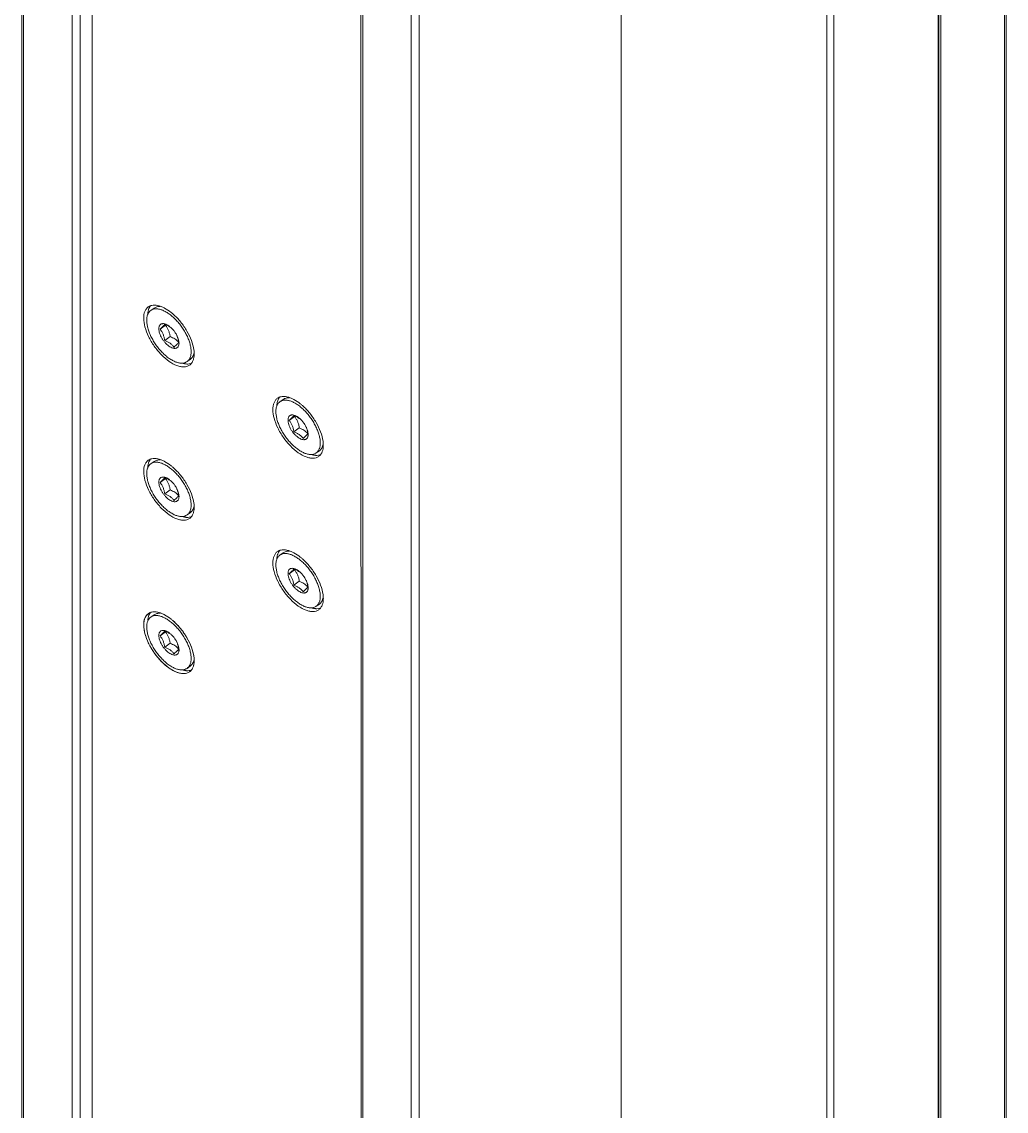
# Model space of a CAD drawing. Header units: millimetres. Extents: x 1177 to 2959, y 93 to 1353.
# Drawn here: x 2579.2 to 2768.8, y 723.5 to 933.4 of the extents above; entities that cross this region are included whole.
import ezdxf

# ---------------------------------------------------------------- set-up
doc = ezdxf.new("R2010")
doc.units = ezdxf.units.MM
doc.header["$LTSCALE"] = 0.1
doc.layers.get('0').update_dxf_attribs({"lineweight": 13})

msp = doc.modelspace()

# ---------------------------------------------------------------- linework, layer by layer
for p, q in [((2768.52, 1214.47), (2768.52, 586.59)), ((2768.85, 1214.8), (2768.85, 586.9)), ((2755.75, 1202.55), (2755.75, 572.52)), ((2755.87, 572.76), (2755.87, 1202.66)), ((2756.26, 574.89), (2756.26, 1203)), ((2579.15, 559.06), (2579.15, 1192.2)), ((2579.47, 1191.65), (2579.47, 558.51)), ((2590.39, 1185.03), (2590.39, 548.78)), ((2592.72, 1183.25), (2592.72, 553.54)), ((2735.65, 549.77), (2735.65, 1182.91)), ((2588.83, 548.78), (2588.83, 1181.92)), ((2734.29, 1180.27), (2734.29, 547.13)), ((2694.62, 1157.72), (2694.62, 524.58)), ((2644.51, 1145.98), (2644.52, 512.84)), ((2644.84, 1145.43), (2644.84, 512.29)), ((2654.2, 502.56), (2654.2, 1135.7)), ((2655.73, 505.65), (2655.73, 1135.68)), ((2604.01, 877.82), (2604.63, 878.26)), ((2606.84, 874.95), (2605.79, 874.21)), ((2608.29, 874.1), (2608.29, 874.11)), ((2608.29, 874.1), (2608.29, 874.1)), ((2607.74, 872.76), (2606.69, 872.02)), ((2611, 867.94), (2611.62, 868.38)), ((2628.9, 860.22), (2629.52, 860.66)), ((2631.73, 857.35), (2630.68, 856.61)), ((2632.63, 855.16), (2631.58, 854.42)), ((2633.18, 856.5), (2633.18, 856.51)), ((2633.18, 856.5), (2633.18, 856.5)), ((2635.89, 850.34), (2636.51, 850.78)), ((2604.01, 848.27), (2604.63, 848.71)), ((2606.84, 845.4), (2605.79, 844.66)), ((2608.29, 844.54), (2608.29, 844.55)), ((2608.29, 844.55), (2608.29, 844.55)), ((2607.74, 843.21), (2606.69, 842.47)), ((2611, 838.39), (2611.62, 838.83)), ((2628.9, 830.67), (2629.52, 831.11)), ((2631.73, 827.8), (2630.68, 827.06)), ((2632.63, 825.61), (2631.58, 824.87)), ((2633.18, 826.94), (2633.18, 826.95)), ((2633.18, 826.95), (2633.18, 826.95)), ((2635.89, 820.79), (2636.51, 821.23)), ((2604.01, 818.71), (2604.63, 819.15)), ((2606.84, 815.84), (2605.79, 815.1)), ((2608.29, 814.99), (2608.29, 814.99)), ((2608.29, 814.99), (2608.29, 814.99)), ((2607.74, 813.65), (2606.69, 812.91)), ((2611, 808.83), (2611.62, 809.27))]:
    msp.add_line(p, q)
for centre, radius, start, end in [((2587.25, 896.52), 29.13, 312.2565, 312.4969), ((2604.25, 870.6), 5.35, 38.7155, 40.9792), ((2604.18, 870.54), 5.44, 37.7063, 38.7174), ((2604.14, 870.51), 5.49, 34.7986, 37.7056), ((2604.15, 870.51), 5.48, 34.239, 34.7997), ((2604.2, 870.54), 5.42, 30.4883, 34.2495), ((2606.49, 869.15), 3.84, 41.1531, 42.2785), ((2607.4, 869.45), 4.96, 0.0124, 1.8791), ((2611.09, 870.19), 2.71, 266.6909, 271.0748), ((2612.14, 878.92), 29.13, 312.2565, 312.4969), ((2629.14, 853), 5.35, 38.7155, 40.9792), ((2629.07, 852.94), 5.44, 37.7063, 38.7174), ((2629.03, 852.91), 5.49, 34.7986, 37.7056), ((2629.04, 852.91), 5.48, 34.239, 34.7997), ((2629.09, 852.94), 5.42, 30.4883, 34.2495), ((2631.38, 851.55), 3.84, 41.1531, 42.2785), ((2632.29, 851.85), 4.96, 0.0124, 1.8791), ((2635.98, 852.59), 2.71, 266.6909, 271.0748), ((2587.25, 866.96), 29.13, 312.2565, 312.4969), ((2604.25, 841.04), 5.35, 38.7155, 40.9792), ((2604.18, 840.98), 5.44, 37.7063, 38.7174), ((2604.14, 840.95), 5.49, 34.7986, 37.7056), ((2604.15, 840.96), 5.48, 34.239, 34.7997), ((2604.2, 840.99), 5.42, 30.4883, 34.2495), ((2606.49, 839.59), 3.84, 41.1531, 42.2785), ((2607.41, 839.89), 4.96, 0.0124, 1.8784), ((2611.09, 840.63), 2.71, 266.6909, 271.0748), ((2612.14, 849.36), 29.13, 312.2565, 312.4969), ((2629.14, 823.44), 5.35, 38.7155, 40.9792), ((2629.07, 823.38), 5.44, 37.7063, 38.7174), ((2629.03, 823.35), 5.49, 34.7986, 37.7056), ((2629.04, 823.36), 5.48, 34.239, 34.7997), ((2629.09, 823.39), 5.42, 30.4883, 34.2495), ((2631.38, 821.99), 3.84, 41.1531, 42.2785), ((2632.3, 822.29), 4.96, 0.0124, 1.8784), ((2635.98, 823.03), 2.71, 266.6909, 271.0748), ((2587.25, 837.4), 29.13, 312.2565, 312.4969), ((2604.25, 811.48), 5.35, 38.7155, 40.9792), ((2604.18, 811.43), 5.44, 37.7063, 38.7174), ((2604.14, 811.39), 5.49, 34.7986, 37.7056), ((2604.15, 811.4), 5.48, 34.239, 34.7997), ((2604.2, 811.43), 5.42, 30.4883, 34.2495), ((2606.49, 810.03), 3.84, 41.1531, 42.2785), ((2607.41, 810.33), 4.96, 0.0124, 1.8784), ((2611.09, 811.07), 2.71, 266.6909, 271.0748)]:
    msp.add_arc(centre, radius, start, end)
for points, knots in [([(2603.53, 878.5), (2603.39, 878.39), (2603.12, 878.13), (2602.73, 877.42), (2602.64, 876.77), (2602.64, 876.32)], [0, 0, 0, 0, 0.219128, 0.453021, 1, 1, 1, 1]), ([(2603.22, 875.91), (2603.22, 876.12), (2603.25, 876.42), (2603.33, 876.8), (2603.42, 877.06), (2603.53, 877.29), (2603.67, 877.5), (2603.82, 877.68), (2603.95, 877.78), (2604.01, 877.82)], [0, 0, 0, 0, 0.289417, 0.42228, 0.547849, 0.667052, 0.7811, 0.891496, 1, 1, 1, 1]), ([(2603.43, 877.16), (2603.43, 877.23), (2603.46, 877.49), (2603.5, 877.75), (2603.56, 877.94)], [0, 0, 0, 0, 0.26266, 1, 1, 1, 1]), ([(2605.07, 878.81), (2604.79, 878.85), (2604.25, 878.85), (2603.74, 878.64), (2603.53, 878.5)], [0, 0, 0, 0, 0.528689, 1, 1, 1, 1]), ([(2603.56, 877.94), (2603.57, 877.97), (2603.62, 878.12), (2603.68, 878.26), (2603.73, 878.35)], [0, 0, 0, 0, 0.257801, 1, 1, 1, 1]), ([(2603.73, 878.35), (2603.74, 878.39), (2603.82, 878.52), (2603.9, 878.65), (2603.97, 878.74)], [0, 0, 0, 0, 0.256567, 1, 1, 1, 1]), ([(2604.01, 877.82), (2604.07, 877.87), (2604.21, 877.95), (2604.44, 878.04), (2604.69, 878.1), (2604.95, 878.13), (2605.23, 878.12), (2605.64, 878.07), (2606.17, 877.91), (2606.82, 877.61), (2607.49, 877.19), (2608.16, 876.66), (2608.82, 876.05), (2609.44, 875.35), (2610.01, 874.6), (2610.52, 873.8), (2610.96, 872.98), (2611.32, 872.16), (2611.58, 871.36), (2611.74, 870.6), (2611.78, 870.1), (2611.78, 869.86)], [0, 0, 0, 0, 0.019149, 0.038649, 0.058825, 0.079954, 0.102257, 0.125894, 0.177492, 0.23509, 0.298376, 0.366617, 0.438787, 0.513656, 0.589869, 0.666009, 0.740665, 0.812489, 0.88027, 0.943005, 1, 1, 1, 1]), ([(2605.84, 878.56), (2605.73, 878.56), (2605.51, 878.57), (2605.18, 878.52), (2604.89, 878.42), (2604.71, 878.32), (2604.63, 878.26)], [0, 0, 0, 0, 0.270639, 0.524242, 0.765416, 1, 1, 1, 1]), ([(2605.82, 878.63), (2605.76, 878.66), (2605.51, 878.73), (2605.26, 878.79), (2605.07, 878.81)], [0, 0, 0, 0, 0.26221, 1, 1, 1, 1]), ([(2606.67, 878.26), (2606.6, 878.3), (2606.32, 878.44), (2606.04, 878.56), (2605.82, 878.63)], [0, 0, 0, 0, 0.261228, 1, 1, 1, 1]), ([(2608.34, 877.08), (2608.2, 877.2), (2607.68, 877.64), (2607.11, 878.03), (2606.67, 878.26)], [0, 0, 0, 0, 0.264886, 1, 1, 1, 1]), ([(2602.64, 876.32), (2602.64, 875.76), (2602.85, 874.53), (2603.55, 872.72), (2604.62, 870.91), (2605.95, 869.29), (2607.43, 868), (2608.73, 867.26), (2609.72, 866.97), (2610.38, 866.91), (2610.98, 867), (2611.32, 867.17), (2611.47, 867.27)], [0, 0, 0, 0, 0.119627, 0.259303, 0.410153, 0.561325, 0.701763, 0.822558, 0.87424, 0.920165, 0.961428, 1, 1, 1, 1]), ([(2611, 867.94), (2610.93, 867.9), (2610.79, 867.82), (2610.56, 867.72), (2610.32, 867.67), (2610.05, 867.64), (2609.77, 867.65), (2609.37, 867.7), (2608.83, 867.86), (2608.18, 868.16), (2607.51, 868.58), (2606.84, 869.11), (2606.19, 869.72), (2605.57, 870.42), (2604.99, 871.17), (2604.48, 871.97), (2604.04, 872.78), (2603.69, 873.6), (2603.43, 874.41), (2603.27, 875.17), (2603.22, 875.67), (2603.22, 875.91)], [0, 0, 0, 0, 0.019149, 0.038649, 0.058825, 0.079954, 0.102257, 0.125894, 0.177492, 0.23509, 0.298376, 0.366617, 0.438787, 0.513656, 0.589869, 0.666009, 0.740665, 0.812489, 0.88027, 0.943005, 1, 1, 1, 1]), ([(2612.31, 870.23), (2612.22, 870.83), (2611.87, 872.09), (2611, 873.89), (2609.82, 875.61), (2608.85, 876.63), (2608.34, 877.08)], [0, 0, 0, 0, 0.225892, 0.479326, 0.743661, 1, 1, 1, 1]), ([(2606.71, 875.22), (2606.63, 875.24), (2606.47, 875.27), (2606.24, 875.27), (2606.04, 875.21), (2605.86, 875.1), (2605.73, 874.95), (2605.63, 874.75), (2605.57, 874.52), (2605.56, 874.35), (2605.56, 874.26)], [0, 0, 0, 0, 0.13896, 0.264025, 0.378766, 0.488706, 0.600489, 0.72029, 0.852666, 1, 1, 1, 1]), ([(2605.56, 874.26), (2605.56, 874.12), (2605.59, 873.84), (2605.7, 873.39), (2605.88, 872.93), (2606.12, 872.47), (2606.41, 872.03), (2606.75, 871.61), (2607.11, 871.25), (2607.48, 870.94), (2607.86, 870.71), (2608.18, 870.58), (2608.41, 870.52), (2608.58, 870.5), (2608.73, 870.5), (2608.88, 870.53), (2609.01, 870.58), (2609.12, 870.66), (2609.22, 870.75), (2609.33, 870.91), (2609.41, 871.11), (2609.44, 871.33), (2609.45, 871.45), (2609.45, 871.51)], [0, 0, 0, 0, 0.061235, 0.129852, 0.204517, 0.283364, 0.364218, 0.444756, 0.522683, 0.595886, 0.662619, 0.721733, 0.748357, 0.773095, 0.796141, 0.817805, 0.838519, 0.858811, 0.87926, 0.900425, 0.946581, 0.97233, 1, 1, 1, 1]), ([(2606.69, 875.14), (2606.65, 875.08), (2606.55, 874.96), (2606.36, 874.75), (2606.1, 874.5), (2605.9, 874.31), (2605.79, 874.21)], [0, 0, 0, 0, 0.153003, 0.370385, 0.657773, 1, 1, 1, 1]), ([(2605.79, 874.21), (2605.91, 874.06), (2606.07, 873.83), (2606.26, 873.49), (2606.38, 873.22), (2606.49, 872.93), (2606.6, 872.54), (2606.66, 872.23), (2606.69, 872.02)], [0, 0, 0, 0, 0.238083, 0.360089, 0.484325, 0.610755, 0.739117, 1, 1, 1, 1]), ([(2608.49, 873.87), (2608.38, 874), (2608.21, 874.2), (2607.95, 874.44), (2607.65, 874.66), (2607.23, 874.91), (2606.88, 875.06), (2606.69, 875.14)], [0, 0, 0, 0, 0.231544, 0.351612, 0.475091, 0.732117, 1, 1, 1, 1]), ([(2608.29, 874.11), (2608.17, 874.25), (2607.92, 874.5), (2607.52, 874.83), (2607.12, 875.07), (2606.85, 875.18), (2606.71, 875.22)], [0, 0, 0, 0, 0.283113, 0.548501, 0.788988, 1, 1, 1, 1]), ([(2607.74, 872.76), (2607.71, 872.97), (2607.65, 873.28), (2607.53, 873.67), (2607.43, 873.96), (2607.31, 874.23), (2607.12, 874.57), (2606.95, 874.8), (2606.84, 874.95)], [0, 0, 0, 0, 0.260883, 0.389245, 0.515674, 0.63991, 0.761917, 1, 1, 1, 1]), ([(2609.38, 871.67), (2609.35, 871.88), (2609.3, 872.19), (2609.18, 872.58), (2609.08, 872.87), (2608.95, 873.14), (2608.77, 873.48), (2608.6, 873.71), (2608.49, 873.87)], [0, 0, 0, 0, 0.260883, 0.389245, 0.515675, 0.639911, 0.761917, 1, 1, 1, 1]), ([(2606.69, 872.02), (2606.88, 871.95), (2607.23, 871.8), (2607.65, 871.55), (2607.95, 871.32), (2608.21, 871.09), (2608.38, 870.89), (2608.49, 870.75)], [0, 0, 0, 0, 0.267883, 0.524909, 0.648388, 0.768456, 1, 1, 1, 1]), ([(2609.33, 871.73), (2609.23, 871.84), (2609.01, 872.06), (2608.63, 872.33), (2608.2, 872.57), (2607.89, 872.7), (2607.74, 872.76)], [0, 0, 0, 0, 0.233917, 0.478986, 0.735235, 1, 1, 1, 1]), ([(2608.49, 870.75), (2608.59, 870.85), (2608.79, 871.04), (2609.05, 871.29), (2609.25, 871.5), (2609.35, 871.62), (2609.38, 871.67)], [0, 0, 0, 0, 0.342226, 0.629615, 0.846997, 1, 1, 1, 1]), ([(2609.45, 871.51), (2609.45, 871.65), (2609.42, 871.94), (2609.3, 872.38), (2609.12, 872.84), (2608.96, 873.14), (2608.87, 873.3)], [0, 0, 0, 0, 0.216021, 0.45819, 0.721741, 1, 1, 1, 1]), ([(2611.78, 869.86), (2611.78, 869.65), (2611.76, 869.35), (2611.67, 868.96), (2611.59, 868.71), (2611.47, 868.48), (2611.34, 868.27), (2611.18, 868.09), (2611.06, 867.99), (2611, 867.94)], [0, 0, 0, 0, 0.289417, 0.42228, 0.547849, 0.667052, 0.7811, 0.891496, 1, 1, 1, 1]), ([(2611.62, 868.38), (2611.71, 868.45), (2611.88, 868.6), (2612.09, 868.89), (2612.25, 869.24), (2612.32, 869.49), (2612.34, 869.62)], [0, 0, 0, 0, 0.230926, 0.470149, 0.724757, 1, 1, 1, 1]), ([(2612.17, 868.24), (2612.21, 868.33), (2612.32, 868.72), (2612.36, 869.13), (2612.36, 869.45)], [0, 0, 0, 0, 0.231871, 1, 1, 1, 1]), ([(2612.36, 869.61), (2612.36, 869.66), (2612.35, 869.87), (2612.33, 870.08), (2612.31, 870.23)], [0, 0, 0, 0, 0.242223, 1, 1, 1, 1]), ([(2610.93, 867.48), (2610.87, 867.49), (2610.64, 867.51), (2610.41, 867.55), (2610.23, 867.6)], [0, 0, 0, 0, 0.238894, 1, 1, 1, 1]), ([(2611.86, 867.61), (2611.81, 867.59), (2611.57, 867.52), (2611.32, 867.48), (2611.14, 867.48)], [0, 0, 0, 0, 0.240511, 1, 1, 1, 1]), ([(2611.47, 867.27), (2611.63, 867.38), (2611.92, 867.67), (2612.1, 868.04), (2612.17, 868.24)], [0, 0, 0, 0, 0.480984, 1, 1, 1, 1]), ([(2629.96, 861.21), (2629.68, 861.25), (2629.14, 861.25), (2628.63, 861.04), (2628.42, 860.9)], [0, 0, 0, 0, 0.528689, 1, 1, 1, 1]), ([(2628.62, 860.75), (2628.63, 860.79), (2628.71, 860.92), (2628.79, 861.05), (2628.86, 861.14)], [0, 0, 0, 0, 0.256567, 1, 1, 1, 1]), ([(2630.73, 860.96), (2630.62, 860.96), (2630.4, 860.97), (2630.07, 860.92), (2629.78, 860.82), (2629.6, 860.72), (2629.52, 860.66)], [0, 0, 0, 0, 0.270639, 0.524242, 0.765416, 1, 1, 1, 1]), ([(2630.71, 861.03), (2630.65, 861.06), (2630.4, 861.13), (2630.15, 861.19), (2629.96, 861.21)], [0, 0, 0, 0, 0.26221, 1, 1, 1, 1]), ([(2631.56, 860.66), (2631.49, 860.7), (2631.21, 860.84), (2630.93, 860.96), (2630.71, 861.03)], [0, 0, 0, 0, 0.261228, 1, 1, 1, 1]), ([(2628.42, 860.9), (2628.28, 860.79), (2628.01, 860.53), (2627.62, 859.82), (2627.53, 859.17), (2627.53, 858.72)], [0, 0, 0, 0, 0.219128, 0.453021, 1, 1, 1, 1]), ([(2628.11, 858.31), (2628.11, 858.52), (2628.14, 858.82), (2628.22, 859.2), (2628.31, 859.46), (2628.42, 859.69), (2628.56, 859.9), (2628.71, 860.08), (2628.84, 860.18), (2628.9, 860.22)], [0, 0, 0, 0, 0.289417, 0.42228, 0.547849, 0.667052, 0.7811, 0.891496, 1, 1, 1, 1]), ([(2628.32, 859.56), (2628.32, 859.63), (2628.35, 859.89), (2628.4, 860.15), (2628.45, 860.34)], [0, 0, 0, 0, 0.26266, 1, 1, 1, 1]), ([(2628.45, 860.34), (2628.46, 860.37), (2628.51, 860.52), (2628.57, 860.66), (2628.62, 860.75)], [0, 0, 0, 0, 0.257801, 1, 1, 1, 1]), ([(2628.9, 860.22), (2628.96, 860.27), (2629.1, 860.35), (2629.33, 860.44), (2629.58, 860.5), (2629.84, 860.53), (2630.12, 860.52), (2630.53, 860.47), (2631.06, 860.31), (2631.71, 860.01), (2632.38, 859.59), (2633.05, 859.06), (2633.71, 858.45), (2634.33, 857.75), (2634.9, 857), (2635.41, 856.2), (2635.85, 855.38), (2636.21, 854.56), (2636.47, 853.76), (2636.63, 853), (2636.67, 852.5), (2636.67, 852.26)], [0, 0, 0, 0, 0.019149, 0.038649, 0.058825, 0.079954, 0.102257, 0.125894, 0.177492, 0.23509, 0.298376, 0.366617, 0.438787, 0.513656, 0.589869, 0.666009, 0.740665, 0.812489, 0.88027, 0.943005, 1, 1, 1, 1]), ([(2633.23, 859.48), (2633.09, 859.6), (2632.57, 860.04), (2632, 860.43), (2631.56, 860.66)], [0, 0, 0, 0, 0.264886, 1, 1, 1, 1]), ([(2637.2, 852.63), (2637.11, 853.23), (2636.76, 854.49), (2635.89, 856.29), (2634.71, 858.01), (2633.74, 859.03), (2633.23, 859.48)], [0, 0, 0, 0, 0.225892, 0.479326, 0.743661, 1, 1, 1, 1]), ([(2627.53, 858.72), (2627.53, 858.16), (2627.74, 856.93), (2628.44, 855.12), (2629.51, 853.31), (2630.84, 851.69), (2632.32, 850.4), (2633.62, 849.66), (2634.61, 849.37), (2635.27, 849.31), (2635.87, 849.4), (2636.21, 849.57), (2636.36, 849.67)], [0, 0, 0, 0, 0.119627, 0.259303, 0.410153, 0.561325, 0.701763, 0.822558, 0.87424, 0.920165, 0.961428, 1, 1, 1, 1]), ([(2635.89, 850.34), (2635.82, 850.3), (2635.68, 850.22), (2635.45, 850.12), (2635.21, 850.07), (2634.94, 850.04), (2634.66, 850.05), (2634.26, 850.1), (2633.72, 850.26), (2633.07, 850.56), (2632.4, 850.98), (2631.73, 851.51), (2631.08, 852.12), (2630.46, 852.82), (2629.88, 853.57), (2629.37, 854.37), (2628.93, 855.18), (2628.58, 856), (2628.32, 856.81), (2628.16, 857.57), (2628.11, 858.07), (2628.11, 858.31)], [0, 0, 0, 0, 0.019149, 0.038649, 0.058825, 0.079954, 0.102257, 0.125894, 0.177492, 0.23509, 0.298376, 0.366617, 0.438787, 0.513656, 0.589869, 0.666009, 0.740665, 0.812489, 0.88027, 0.943005, 1, 1, 1, 1]), ([(2631.6, 857.62), (2631.52, 857.64), (2631.36, 857.67), (2631.14, 857.67), (2630.93, 857.61), (2630.75, 857.5), (2630.62, 857.35), (2630.52, 857.15), (2630.46, 856.92), (2630.45, 856.75), (2630.45, 856.66)], [0, 0, 0, 0, 0.13896, 0.264025, 0.378766, 0.488706, 0.600489, 0.72029, 0.852666, 1, 1, 1, 1]), ([(2631.58, 857.54), (2631.54, 857.48), (2631.44, 857.36), (2631.25, 857.15), (2630.99, 856.9), (2630.79, 856.71), (2630.68, 856.61)], [0, 0, 0, 0, 0.153003, 0.370385, 0.657773, 1, 1, 1, 1]), ([(2633.38, 856.27), (2633.27, 856.4), (2633.1, 856.6), (2632.84, 856.84), (2632.54, 857.06), (2632.12, 857.31), (2631.77, 857.46), (2631.58, 857.54)], [0, 0, 0, 0, 0.231544, 0.351612, 0.475091, 0.732117, 1, 1, 1, 1]), ([(2633.18, 856.51), (2633.06, 856.65), (2632.81, 856.9), (2632.41, 857.23), (2632.01, 857.47), (2631.74, 857.58), (2631.6, 857.62)], [0, 0, 0, 0, 0.283113, 0.548501, 0.788988, 1, 1, 1, 1]), ([(2632.63, 855.16), (2632.6, 855.37), (2632.54, 855.68), (2632.42, 856.07), (2632.32, 856.36), (2632.2, 856.63), (2632.01, 856.97), (2631.84, 857.2), (2631.73, 857.35)], [0, 0, 0, 0, 0.260883, 0.389245, 0.515674, 0.63991, 0.761917, 1, 1, 1, 1]), ([(2630.45, 856.66), (2630.45, 856.52), (2630.48, 856.24), (2630.59, 855.79), (2630.77, 855.33), (2631.01, 854.87), (2631.3, 854.43), (2631.64, 854.01), (2632, 853.65), (2632.37, 853.34), (2632.75, 853.11), (2633.07, 852.98), (2633.3, 852.92), (2633.47, 852.9), (2633.62, 852.9), (2633.77, 852.93), (2633.9, 852.98), (2634.01, 853.06), (2634.11, 853.15), (2634.22, 853.31), (2634.3, 853.51), (2634.33, 853.73), (2634.34, 853.85), (2634.34, 853.91)], [0, 0, 0, 0, 0.061235, 0.129852, 0.204517, 0.283364, 0.364218, 0.444756, 0.522683, 0.595886, 0.662619, 0.721733, 0.748357, 0.773095, 0.796141, 0.817805, 0.838519, 0.858811, 0.87926, 0.900425, 0.946581, 0.97233, 1, 1, 1, 1]), ([(2630.68, 856.61), (2630.8, 856.46), (2630.96, 856.23), (2631.15, 855.89), (2631.27, 855.62), (2631.38, 855.33), (2631.49, 854.94), (2631.55, 854.63), (2631.58, 854.42)], [0, 0, 0, 0, 0.238083, 0.360089, 0.484325, 0.610755, 0.739117, 1, 1, 1, 1]), ([(2634.22, 854.13), (2634.12, 854.24), (2633.9, 854.46), (2633.52, 854.73), (2633.09, 854.97), (2632.78, 855.1), (2632.63, 855.16)], [0, 0, 0, 0, 0.233917, 0.478986, 0.735235, 1, 1, 1, 1]), ([(2634.27, 854.07), (2634.24, 854.28), (2634.19, 854.59), (2634.07, 854.98), (2633.97, 855.27), (2633.84, 855.54), (2633.66, 855.88), (2633.49, 856.11), (2633.38, 856.27)], [0, 0, 0, 0, 0.260883, 0.389245, 0.515675, 0.639911, 0.761917, 1, 1, 1, 1]), ([(2634.34, 853.91), (2634.34, 854.05), (2634.31, 854.34), (2634.19, 854.78), (2634.01, 855.24), (2633.85, 855.54), (2633.76, 855.7)], [0, 0, 0, 0, 0.216021, 0.45819, 0.721741, 1, 1, 1, 1]), ([(2631.58, 854.42), (2631.77, 854.35), (2632.12, 854.2), (2632.54, 853.95), (2632.84, 853.72), (2633.1, 853.49), (2633.27, 853.29), (2633.38, 853.15)], [0, 0, 0, 0, 0.267883, 0.524909, 0.648388, 0.768456, 1, 1, 1, 1]), ([(2633.38, 853.15), (2633.48, 853.25), (2633.68, 853.44), (2633.95, 853.69), (2634.14, 853.9), (2634.24, 854.02), (2634.27, 854.07)], [0, 0, 0, 0, 0.342226, 0.629615, 0.846997, 1, 1, 1, 1]), ([(2637.25, 852.01), (2637.25, 852.06), (2637.24, 852.27), (2637.22, 852.48), (2637.2, 852.63)], [0, 0, 0, 0, 0.242223, 1, 1, 1, 1]), ([(2636.67, 852.26), (2636.67, 852.05), (2636.65, 851.75), (2636.56, 851.36), (2636.48, 851.11), (2636.36, 850.88), (2636.23, 850.67), (2636.07, 850.49), (2635.95, 850.39), (2635.89, 850.34)], [0, 0, 0, 0, 0.289417, 0.42228, 0.547849, 0.667052, 0.7811, 0.891496, 1, 1, 1, 1]), ([(2636.36, 849.67), (2636.52, 849.78), (2636.81, 850.07), (2636.99, 850.44), (2637.06, 850.64)], [0, 0, 0, 0, 0.480984, 1, 1, 1, 1]), ([(2636.51, 850.78), (2636.6, 850.85), (2636.77, 851), (2636.98, 851.29), (2637.14, 851.64), (2637.21, 851.89), (2637.23, 852.02)], [0, 0, 0, 0, 0.230926, 0.470149, 0.724757, 1, 1, 1, 1]), ([(2637.06, 850.64), (2637.1, 850.73), (2637.21, 851.12), (2637.25, 851.53), (2637.25, 851.85)], [0, 0, 0, 0, 0.231871, 1, 1, 1, 1]), ([(2603.53, 848.94), (2603.39, 848.84), (2603.12, 848.58), (2602.73, 847.86), (2602.64, 847.21), (2602.64, 846.76)], [0, 0, 0, 0, 0.219114, 0.453005, 1, 1, 1, 1]), ([(2603.43, 847.6), (2603.43, 847.67), (2603.46, 847.93), (2603.5, 848.19), (2603.56, 848.38)], [0, 0, 0, 0, 0.26266, 1, 1, 1, 1]), ([(2605.07, 849.26), (2604.79, 849.29), (2604.25, 849.29), (2603.74, 849.09), (2603.53, 848.94)], [0, 0, 0, 0, 0.528855, 1, 1, 1, 1]), ([(2603.56, 848.38), (2603.57, 848.42), (2603.62, 848.56), (2603.68, 848.7), (2603.73, 848.8)], [0, 0, 0, 0, 0.257808, 1, 1, 1, 1]), ([(2603.73, 848.8), (2603.74, 848.83), (2603.82, 848.97), (2603.9, 849.09), (2603.97, 849.18)], [0, 0, 0, 0, 0.256529, 1, 1, 1, 1]), ([(2604.01, 848.27), (2604.07, 848.31), (2604.21, 848.4), (2604.44, 848.49), (2604.69, 848.55), (2604.95, 848.57), (2605.23, 848.56), (2605.64, 848.51), (2606.17, 848.35), (2606.82, 848.05), (2607.49, 847.63), (2608.16, 847.1), (2608.82, 846.49), (2609.44, 845.8), (2610.01, 845.04), (2610.52, 844.25), (2610.96, 843.43), (2611.32, 842.61), (2611.58, 841.8), (2611.74, 841.04), (2611.78, 840.54), (2611.78, 840.3)], [0, 0, 0, 0, 0.019149, 0.038649, 0.058825, 0.079954, 0.102257, 0.125894, 0.177492, 0.23509, 0.298376, 0.366617, 0.438787, 0.513656, 0.589869, 0.666009, 0.740665, 0.812489, 0.88027, 0.943005, 1, 1, 1, 1]), ([(2605.85, 849), (2605.73, 849.01), (2605.51, 849.01), (2605.19, 848.96), (2604.89, 848.86), (2604.71, 848.76), (2604.63, 848.71)], [0, 0, 0, 0, 0.27076, 0.524388, 0.765511, 1, 1, 1, 1]), ([(2605.83, 849.07), (2605.76, 849.1), (2605.52, 849.18), (2605.26, 849.23), (2605.07, 849.26)], [0, 0, 0, 0, 0.262178, 1, 1, 1, 1]), ([(2606.66, 848.71), (2606.59, 848.75), (2606.32, 848.89), (2606.04, 849), (2605.83, 849.07)], [0, 0, 0, 0, 0.261055, 1, 1, 1, 1]), ([(2608.35, 847.52), (2608.21, 847.64), (2607.68, 848.08), (2607.11, 848.47), (2606.66, 848.71)], [0, 0, 0, 0, 0.265033, 1, 1, 1, 1]), ([(2635.82, 849.88), (2635.76, 849.89), (2635.53, 849.91), (2635.3, 849.95), (2635.12, 850)], [0, 0, 0, 0, 0.238894, 1, 1, 1, 1]), ([(2636.75, 850.01), (2636.7, 849.99), (2636.46, 849.92), (2636.21, 849.88), (2636.03, 849.88)], [0, 0, 0, 0, 0.240511, 1, 1, 1, 1]), ([(2602.64, 846.76), (2602.64, 846.2), (2602.85, 844.97), (2603.55, 843.16), (2604.62, 841.35), (2605.95, 839.73), (2607.43, 838.44), (2608.73, 837.7), (2609.72, 837.41), (2610.38, 837.35), (2610.98, 837.44), (2611.32, 837.61), (2611.47, 837.71)], [0, 0, 0, 0, 0.119629, 0.259294, 0.410156, 0.561319, 0.701758, 0.82256, 0.874234, 0.920158, 0.961427, 1, 1, 1, 1]), ([(2603.22, 846.35), (2603.22, 846.56), (2603.25, 846.86), (2603.33, 847.25), (2603.42, 847.5), (2603.53, 847.74), (2603.67, 847.94), (2603.82, 848.12), (2603.95, 848.22), (2604.01, 848.27)], [0, 0, 0, 0, 0.289417, 0.42228, 0.547849, 0.667052, 0.7811, 0.891496, 1, 1, 1, 1]), ([(2611, 838.39), (2610.93, 838.34), (2610.79, 838.26), (2610.56, 838.17), (2610.32, 838.11), (2610.05, 838.08), (2609.77, 838.09), (2609.37, 838.15), (2608.83, 838.3), (2608.18, 838.61), (2607.51, 839.03), (2606.84, 839.55), (2606.19, 840.17), (2605.57, 840.86), (2604.99, 841.61), (2604.48, 842.41), (2604.04, 843.23), (2603.69, 844.05), (2603.43, 844.85), (2603.27, 845.62), (2603.22, 846.11), (2603.22, 846.35)], [0, 0, 0, 0, 0.019149, 0.038649, 0.058825, 0.079954, 0.102257, 0.125894, 0.177492, 0.23509, 0.298376, 0.366617, 0.438787, 0.513656, 0.589869, 0.666009, 0.740665, 0.812489, 0.88027, 0.943005, 1, 1, 1, 1]), ([(2612.31, 840.68), (2612.22, 841.28), (2611.88, 842.52), (2611.01, 844.33), (2609.82, 846.04), (2608.86, 847.06), (2608.35, 847.52)], [0, 0, 0, 0, 0.225858, 0.479239, 0.743591, 1, 1, 1, 1]), ([(2606.71, 845.66), (2606.63, 845.68), (2606.47, 845.71), (2606.24, 845.71), (2606.04, 845.65), (2605.86, 845.55), (2605.73, 845.39), (2605.63, 845.19), (2605.57, 844.96), (2605.56, 844.79), (2605.56, 844.7)], [0, 0, 0, 0, 0.13896, 0.264025, 0.378766, 0.488706, 0.600489, 0.72029, 0.852666, 1, 1, 1, 1]), ([(2605.56, 844.7), (2605.56, 844.57), (2605.59, 844.28), (2605.7, 843.84), (2605.88, 843.38), (2606.12, 842.92), (2606.41, 842.47), (2606.75, 842.06), (2607.11, 841.69), (2607.48, 841.38), (2607.86, 841.15), (2608.18, 841.02), (2608.41, 840.96), (2608.58, 840.94), (2608.73, 840.95), (2608.88, 840.98), (2609.01, 841.03), (2609.12, 841.1), (2609.22, 841.2), (2609.33, 841.36), (2609.41, 841.55), (2609.44, 841.77), (2609.45, 841.89), (2609.45, 841.95)], [0, 0, 0, 0, 0.061235, 0.129852, 0.204517, 0.283364, 0.364218, 0.444756, 0.522683, 0.595886, 0.662619, 0.721733, 0.748357, 0.773095, 0.796141, 0.817805, 0.838519, 0.858811, 0.87926, 0.900425, 0.946581, 0.97233, 1, 1, 1, 1]), ([(2606.69, 845.58), (2606.65, 845.52), (2606.55, 845.4), (2606.36, 845.19), (2606.1, 844.94), (2605.9, 844.76), (2605.79, 844.66)], [0, 0, 0, 0, 0.153003, 0.370385, 0.657773, 1, 1, 1, 1]), ([(2605.79, 844.66), (2605.91, 844.51), (2606.07, 844.27), (2606.26, 843.93), (2606.38, 843.66), (2606.49, 843.38), (2606.6, 842.98), (2606.66, 842.67), (2606.69, 842.47)], [0, 0, 0, 0, 0.238083, 0.360089, 0.484325, 0.610755, 0.739117, 1, 1, 1, 1]), ([(2608.49, 844.31), (2608.38, 844.44), (2608.21, 844.64), (2607.95, 844.88), (2607.65, 845.1), (2607.23, 845.35), (2606.88, 845.51), (2606.69, 845.58)], [0, 0, 0, 0, 0.231544, 0.351612, 0.475091, 0.732117, 1, 1, 1, 1]), ([(2608.29, 844.55), (2608.17, 844.69), (2607.92, 844.95), (2607.52, 845.27), (2607.12, 845.52), (2606.85, 845.63), (2606.71, 845.66)], [0, 0, 0, 0, 0.283113, 0.548501, 0.788988, 1, 1, 1, 1]), ([(2607.74, 843.21), (2607.71, 843.41), (2607.65, 843.72), (2607.53, 844.12), (2607.43, 844.4), (2607.31, 844.67), (2607.12, 845.01), (2606.95, 845.25), (2606.84, 845.4)], [0, 0, 0, 0, 0.260883, 0.389245, 0.515674, 0.63991, 0.761917, 1, 1, 1, 1]), ([(2609.38, 842.12), (2609.35, 842.32), (2609.3, 842.63), (2609.18, 843.03), (2609.08, 843.31), (2608.95, 843.58), (2608.77, 843.92), (2608.6, 844.16), (2608.49, 844.31)], [0, 0, 0, 0, 0.260883, 0.389245, 0.515675, 0.639911, 0.761917, 1, 1, 1, 1]), ([(2606.69, 842.47), (2606.88, 842.39), (2607.23, 842.24), (2607.65, 841.99), (2607.95, 841.77), (2608.21, 841.53), (2608.38, 841.33), (2608.49, 841.2)], [0, 0, 0, 0, 0.267883, 0.524909, 0.648388, 0.768456, 1, 1, 1, 1]), ([(2609.33, 842.17), (2609.23, 842.28), (2609.01, 842.5), (2608.63, 842.78), (2608.2, 843.01), (2607.89, 843.15), (2607.74, 843.21)], [0, 0, 0, 0, 0.233917, 0.478986, 0.735235, 1, 1, 1, 1]), ([(2608.49, 841.2), (2608.59, 841.3), (2608.79, 841.48), (2609.05, 841.73), (2609.25, 841.94), (2609.35, 842.06), (2609.38, 842.12)], [0, 0, 0, 0, 0.342226, 0.629615, 0.846997, 1, 1, 1, 1]), ([(2609.45, 841.95), (2609.45, 842.09), (2609.42, 842.38), (2609.3, 842.82), (2609.12, 843.28), (2608.96, 843.59), (2608.87, 843.74)], [0, 0, 0, 0, 0.216021, 0.45819, 0.721741, 1, 1, 1, 1]), ([(2611.78, 840.3), (2611.78, 840.09), (2611.76, 839.79), (2611.67, 839.41), (2611.59, 839.15), (2611.47, 838.92), (2611.34, 838.71), (2611.18, 838.53), (2611.06, 838.43), (2611, 838.39)], [0, 0, 0, 0, 0.289417, 0.42228, 0.547849, 0.667052, 0.7811, 0.891496, 1, 1, 1, 1]), ([(2611.62, 838.83), (2611.71, 838.89), (2611.88, 839.05), (2612.09, 839.34), (2612.25, 839.68), (2612.32, 839.93), (2612.34, 840.06)], [0, 0, 0, 0, 0.230928, 0.470152, 0.724759, 1, 1, 1, 1]), ([(2612.36, 840.05), (2612.36, 840.1), (2612.35, 840.31), (2612.33, 840.52), (2612.31, 840.68)], [0, 0, 0, 0, 0.242221, 1, 1, 1, 1]), ([(2610.93, 837.93), (2610.87, 837.93), (2610.64, 837.95), (2610.41, 838), (2610.23, 838.04)], [0, 0, 0, 0, 0.238894, 1, 1, 1, 1]), ([(2611.86, 838.06), (2611.81, 838.04), (2611.57, 837.96), (2611.33, 837.93), (2611.14, 837.92)], [0, 0, 0, 0, 0.2405, 1, 1, 1, 1]), ([(2611.47, 837.71), (2611.63, 837.83), (2611.92, 838.12), (2612.1, 838.48), (2612.17, 838.68)], [0, 0, 0, 0, 0.480979, 1, 1, 1, 1]), ([(2612.17, 838.68), (2612.21, 838.77), (2612.32, 839.16), (2612.36, 839.58), (2612.36, 839.89)], [0, 0, 0, 0, 0.231866, 1, 1, 1, 1]), ([(2629.96, 831.66), (2629.68, 831.69), (2629.14, 831.69), (2628.63, 831.49), (2628.42, 831.34)], [0, 0, 0, 0, 0.528855, 1, 1, 1, 1]), ([(2628.62, 831.2), (2628.63, 831.23), (2628.71, 831.37), (2628.79, 831.49), (2628.86, 831.58)], [0, 0, 0, 0, 0.256529, 1, 1, 1, 1]), ([(2630.72, 831.47), (2630.65, 831.5), (2630.41, 831.58), (2630.15, 831.63), (2629.96, 831.66)], [0, 0, 0, 0, 0.262178, 1, 1, 1, 1]), ([(2628.42, 831.34), (2628.28, 831.24), (2628.01, 830.98), (2627.62, 830.26), (2627.53, 829.61), (2627.53, 829.16)], [0, 0, 0, 0, 0.219114, 0.453005, 1, 1, 1, 1]), ([(2628.11, 828.75), (2628.11, 828.96), (2628.14, 829.26), (2628.22, 829.65), (2628.31, 829.9), (2628.42, 830.14), (2628.56, 830.34), (2628.71, 830.52), (2628.84, 830.62), (2628.9, 830.67)], [0, 0, 0, 0, 0.289417, 0.42228, 0.547849, 0.667052, 0.7811, 0.891496, 1, 1, 1, 1]), ([(2628.32, 830), (2628.32, 830.07), (2628.35, 830.33), (2628.4, 830.59), (2628.45, 830.78)], [0, 0, 0, 0, 0.26266, 1, 1, 1, 1]), ([(2628.45, 830.78), (2628.46, 830.82), (2628.51, 830.96), (2628.57, 831.1), (2628.62, 831.2)], [0, 0, 0, 0, 0.257808, 1, 1, 1, 1]), ([(2628.9, 830.67), (2628.96, 830.71), (2629.1, 830.8), (2629.33, 830.89), (2629.58, 830.95), (2629.84, 830.97), (2630.12, 830.96), (2630.53, 830.91), (2631.06, 830.75), (2631.71, 830.45), (2632.38, 830.03), (2633.05, 829.5), (2633.71, 828.89), (2634.33, 828.2), (2634.9, 827.44), (2635.41, 826.65), (2635.85, 825.83), (2636.21, 825.01), (2636.47, 824.2), (2636.63, 823.44), (2636.67, 822.94), (2636.67, 822.7)], [0, 0, 0, 0, 0.019149, 0.038649, 0.058825, 0.079954, 0.102257, 0.125894, 0.177492, 0.23509, 0.298376, 0.366617, 0.438787, 0.513656, 0.589869, 0.666009, 0.740665, 0.812489, 0.88027, 0.943005, 1, 1, 1, 1]), ([(2630.74, 831.4), (2630.62, 831.41), (2630.4, 831.41), (2630.08, 831.36), (2629.78, 831.26), (2629.6, 831.16), (2629.52, 831.11)], [0, 0, 0, 0, 0.27076, 0.524388, 0.765511, 1, 1, 1, 1]), ([(2631.55, 831.11), (2631.48, 831.15), (2631.21, 831.29), (2630.93, 831.4), (2630.72, 831.47)], [0, 0, 0, 0, 0.261055, 1, 1, 1, 1]), ([(2633.24, 829.92), (2633.1, 830.04), (2632.57, 830.48), (2632, 830.87), (2631.55, 831.11)], [0, 0, 0, 0, 0.265033, 1, 1, 1, 1]), ([(2637.2, 823.08), (2637.11, 823.68), (2636.77, 824.92), (2635.9, 826.73), (2634.71, 828.44), (2633.75, 829.46), (2633.24, 829.92)], [0, 0, 0, 0, 0.225858, 0.479239, 0.743591, 1, 1, 1, 1]), ([(2627.53, 829.16), (2627.53, 828.6), (2627.74, 827.37), (2628.44, 825.56), (2629.51, 823.75), (2630.84, 822.13), (2632.32, 820.84), (2633.62, 820.1), (2634.61, 819.81), (2635.27, 819.75), (2635.87, 819.84), (2636.21, 820.01), (2636.36, 820.11)], [0, 0, 0, 0, 0.119629, 0.259294, 0.410156, 0.561319, 0.701758, 0.82256, 0.874234, 0.920158, 0.961427, 1, 1, 1, 1]), ([(2635.89, 820.79), (2635.82, 820.74), (2635.68, 820.66), (2635.45, 820.57), (2635.21, 820.51), (2634.94, 820.48), (2634.66, 820.49), (2634.26, 820.55), (2633.72, 820.7), (2633.07, 821.01), (2632.4, 821.43), (2631.73, 821.95), (2631.08, 822.57), (2630.46, 823.26), (2629.88, 824.01), (2629.37, 824.81), (2628.93, 825.63), (2628.58, 826.45), (2628.32, 827.25), (2628.16, 828.02), (2628.11, 828.51), (2628.11, 828.75)], [0, 0, 0, 0, 0.019149, 0.038649, 0.058825, 0.079954, 0.102257, 0.125894, 0.177492, 0.23509, 0.298376, 0.366617, 0.438787, 0.513656, 0.589869, 0.666009, 0.740665, 0.812489, 0.88027, 0.943005, 1, 1, 1, 1]), ([(2631.6, 828.06), (2631.52, 828.08), (2631.36, 828.11), (2631.14, 828.11), (2630.93, 828.05), (2630.75, 827.95), (2630.62, 827.79), (2630.52, 827.59), (2630.46, 827.36), (2630.45, 827.19), (2630.45, 827.1)], [0, 0, 0, 0, 0.13896, 0.264025, 0.378766, 0.488706, 0.600489, 0.72029, 0.852666, 1, 1, 1, 1]), ([(2631.58, 827.98), (2631.54, 827.92), (2631.44, 827.8), (2631.25, 827.59), (2630.99, 827.34), (2630.79, 827.16), (2630.68, 827.06)], [0, 0, 0, 0, 0.153003, 0.370385, 0.657773, 1, 1, 1, 1]), ([(2633.38, 826.71), (2633.27, 826.84), (2633.1, 827.04), (2632.84, 827.28), (2632.54, 827.5), (2632.12, 827.75), (2631.77, 827.91), (2631.58, 827.98)], [0, 0, 0, 0, 0.231544, 0.351612, 0.475091, 0.732117, 1, 1, 1, 1]), ([(2633.18, 826.95), (2633.06, 827.09), (2632.81, 827.35), (2632.41, 827.67), (2632.01, 827.92), (2631.74, 828.03), (2631.6, 828.06)], [0, 0, 0, 0, 0.283113, 0.548501, 0.788988, 1, 1, 1, 1]), ([(2632.63, 825.61), (2632.6, 825.81), (2632.54, 826.12), (2632.42, 826.52), (2632.32, 826.8), (2632.2, 827.07), (2632.01, 827.41), (2631.84, 827.65), (2631.73, 827.8)], [0, 0, 0, 0, 0.260883, 0.389245, 0.515674, 0.63991, 0.761917, 1, 1, 1, 1]), ([(2630.45, 827.1), (2630.45, 826.97), (2630.48, 826.68), (2630.59, 826.24), (2630.77, 825.78), (2631.01, 825.32), (2631.3, 824.87), (2631.64, 824.46), (2632, 824.09), (2632.37, 823.78), (2632.75, 823.55), (2633.07, 823.42), (2633.3, 823.36), (2633.47, 823.34), (2633.62, 823.35), (2633.77, 823.38), (2633.9, 823.43), (2634.01, 823.5), (2634.11, 823.6), (2634.22, 823.76), (2634.3, 823.95), (2634.33, 824.17), (2634.34, 824.29), (2634.34, 824.35)], [0, 0, 0, 0, 0.061235, 0.129852, 0.204517, 0.283364, 0.364218, 0.444756, 0.522683, 0.595886, 0.662619, 0.721733, 0.748357, 0.773095, 0.796141, 0.817805, 0.838519, 0.858811, 0.87926, 0.900425, 0.946581, 0.97233, 1, 1, 1, 1]), ([(2630.68, 827.06), (2630.8, 826.91), (2630.96, 826.67), (2631.15, 826.33), (2631.27, 826.06), (2631.38, 825.78), (2631.49, 825.38), (2631.55, 825.07), (2631.58, 824.87)], [0, 0, 0, 0, 0.238083, 0.360089, 0.484325, 0.610755, 0.739117, 1, 1, 1, 1]), ([(2634.22, 824.57), (2634.12, 824.68), (2633.9, 824.9), (2633.52, 825.18), (2633.09, 825.41), (2632.78, 825.55), (2632.63, 825.61)], [0, 0, 0, 0, 0.233917, 0.478986, 0.735235, 1, 1, 1, 1]), ([(2634.27, 824.52), (2634.24, 824.72), (2634.19, 825.03), (2634.07, 825.43), (2633.97, 825.71), (2633.84, 825.98), (2633.66, 826.32), (2633.49, 826.56), (2633.38, 826.71)], [0, 0, 0, 0, 0.260883, 0.389245, 0.515675, 0.639911, 0.761917, 1, 1, 1, 1]), ([(2634.34, 824.35), (2634.34, 824.49), (2634.31, 824.78), (2634.19, 825.22), (2634.01, 825.68), (2633.85, 825.99), (2633.76, 826.14)], [0, 0, 0, 0, 0.216021, 0.45819, 0.721741, 1, 1, 1, 1]), ([(2631.58, 824.87), (2631.77, 824.79), (2632.12, 824.64), (2632.54, 824.39), (2632.84, 824.17), (2633.1, 823.93), (2633.27, 823.73), (2633.38, 823.6)], [0, 0, 0, 0, 0.267883, 0.524909, 0.648388, 0.768456, 1, 1, 1, 1]), ([(2633.38, 823.6), (2633.48, 823.7), (2633.68, 823.88), (2633.95, 824.13), (2634.14, 824.34), (2634.24, 824.46), (2634.27, 824.52)], [0, 0, 0, 0, 0.342226, 0.629615, 0.846997, 1, 1, 1, 1]), ([(2636.67, 822.7), (2636.67, 822.49), (2636.65, 822.19), (2636.56, 821.81), (2636.48, 821.55), (2636.36, 821.32), (2636.23, 821.11), (2636.07, 820.93), (2635.95, 820.83), (2635.89, 820.79)], [0, 0, 0, 0, 0.289417, 0.42228, 0.547849, 0.667052, 0.7811, 0.891496, 1, 1, 1, 1]), ([(2636.36, 820.11), (2636.52, 820.23), (2636.81, 820.52), (2636.99, 820.88), (2637.06, 821.08)], [0, 0, 0, 0, 0.480979, 1, 1, 1, 1]), ([(2636.51, 821.23), (2636.6, 821.29), (2636.77, 821.45), (2636.98, 821.74), (2637.14, 822.08), (2637.21, 822.33), (2637.23, 822.46)], [0, 0, 0, 0, 0.230928, 0.470152, 0.724759, 1, 1, 1, 1]), ([(2637.06, 821.08), (2637.1, 821.17), (2637.21, 821.56), (2637.25, 821.98), (2637.25, 822.29)], [0, 0, 0, 0, 0.231866, 1, 1, 1, 1]), ([(2637.25, 822.45), (2637.25, 822.5), (2637.24, 822.71), (2637.22, 822.92), (2637.2, 823.08)], [0, 0, 0, 0, 0.242221, 1, 1, 1, 1]), ([(2606.66, 819.15), (2606.16, 819.42), (2605.23, 819.79), (2603.74, 819.69), (2602.76, 818.63), (2602.64, 817.7), (2602.64, 817.21)], [0, 0, 0, 0, 0.295564, 0.525399, 0.738414, 1, 1, 1, 1]), ([(2603.53, 819.38), (2603.39, 819.28), (2603.12, 819.02), (2602.73, 818.3), (2602.64, 817.65), (2602.64, 817.21)], [0, 0, 0, 0, 0.219114, 0.453004, 1, 1, 1, 1]), ([(2605.07, 819.7), (2604.79, 819.74), (2604.25, 819.74), (2603.74, 819.53), (2603.53, 819.38)], [0, 0, 0, 0, 0.528857, 1, 1, 1, 1]), ([(2603.56, 818.82), (2603.57, 818.86), (2603.62, 819), (2603.68, 819.14), (2603.73, 819.24)], [0, 0, 0, 0, 0.257808, 1, 1, 1, 1]), ([(2603.73, 819.24), (2603.74, 819.28), (2603.82, 819.41), (2603.9, 819.53), (2603.97, 819.62)], [0, 0, 0, 0, 0.256528, 1, 1, 1, 1]), ([(2604.01, 818.71), (2604.07, 818.76), (2604.21, 818.84), (2604.44, 818.93), (2604.69, 818.99), (2604.95, 819.01), (2605.23, 819.01), (2605.64, 818.95), (2606.17, 818.8), (2606.82, 818.49), (2607.49, 818.07), (2608.16, 817.55), (2608.82, 816.93), (2609.44, 816.24), (2610.01, 815.48), (2610.52, 814.69), (2610.96, 813.87), (2611.32, 813.05), (2611.58, 812.25), (2611.74, 811.48), (2611.78, 810.98), (2611.78, 810.74)], [0, 0, 0, 0, 0.019149, 0.038649, 0.058825, 0.079954, 0.102257, 0.125894, 0.177492, 0.23509, 0.298376, 0.366617, 0.438787, 0.513656, 0.589869, 0.666009, 0.740665, 0.812489, 0.88027, 0.943005, 1, 1, 1, 1]), ([(2605.85, 819.44), (2605.73, 819.45), (2605.51, 819.45), (2605.19, 819.41), (2604.89, 819.31), (2604.71, 819.21), (2604.63, 819.15)], [0, 0, 0, 0, 0.270761, 0.52439, 0.765512, 1, 1, 1, 1]), ([(2605.83, 819.52), (2605.76, 819.54), (2605.52, 819.62), (2605.26, 819.67), (2605.07, 819.7)], [0, 0, 0, 0, 0.262177, 1, 1, 1, 1]), ([(2606.66, 819.15), (2606.59, 819.19), (2606.32, 819.33), (2606.04, 819.45), (2605.83, 819.52)], [0, 0, 0, 0, 0.261053, 1, 1, 1, 1]), ([(2608.35, 817.96), (2608.21, 818.08), (2607.68, 818.53), (2607.11, 818.92), (2606.66, 819.15)], [0, 0, 0, 0, 0.265035, 1, 1, 1, 1]), ([(2635.82, 820.33), (2635.76, 820.33), (2635.53, 820.35), (2635.3, 820.4), (2635.12, 820.44)], [0, 0, 0, 0, 0.238894, 1, 1, 1, 1]), ([(2636.75, 820.46), (2636.7, 820.44), (2636.46, 820.36), (2636.22, 820.33), (2636.03, 820.32)], [0, 0, 0, 0, 0.2405, 1, 1, 1, 1]), ([(2602.64, 817.21), (2602.64, 816.64), (2602.85, 815.42), (2603.55, 813.6), (2604.62, 811.8), (2605.95, 810.18), (2607.43, 808.89), (2608.73, 808.14), (2609.72, 807.85), (2610.38, 807.79), (2610.98, 807.88), (2611.32, 808.05), (2611.47, 808.16)], [0, 0, 0, 0, 0.119629, 0.259294, 0.410156, 0.561319, 0.701758, 0.82256, 0.874234, 0.920158, 0.961427, 1, 1, 1, 1]), ([(2602.64, 817.21), (2602.64, 816.58), (2602.89, 815.21), (2603.74, 813.2), (2605.01, 811.25), (2606.55, 809.58), (2608.19, 808.38), (2609.78, 807.75), (2611.27, 807.85), (2612.25, 808.91), (2612.36, 809.84), (2612.36, 810.33)], [0, 0, 0, 0, 0.114246, 0.24858, 0.392308, 0.53265, 0.657437, 0.758693, 0.837424, 0.910393, 1, 1, 1, 1]), ([(2603.22, 816.79), (2603.22, 817), (2603.25, 817.31), (2603.33, 817.69), (2603.42, 817.95), (2603.53, 818.18), (2603.67, 818.39), (2603.82, 818.56), (2603.95, 818.66), (2604.01, 818.71)], [0, 0, 0, 0, 0.289417, 0.42228, 0.547849, 0.667052, 0.7811, 0.891496, 1, 1, 1, 1]), ([(2603.43, 818.04), (2603.43, 818.11), (2603.46, 818.37), (2603.5, 818.64), (2603.56, 818.82)], [0, 0, 0, 0, 0.26266, 1, 1, 1, 1]), ([(2612.31, 811.12), (2612.22, 811.72), (2611.88, 812.97), (2611.01, 814.77), (2609.82, 816.48), (2608.86, 817.51), (2608.35, 817.96)], [0, 0, 0, 0, 0.225857, 0.479238, 0.74359, 1, 1, 1, 1]), ([(2612.36, 810.33), (2612.36, 810.96), (2612.11, 812.33), (2611.26, 814.34), (2610, 816.29), (2608.93, 817.45), (2608.35, 817.96)], [0, 0, 0, 0, 0.21449, 0.466696, 0.736537, 1, 1, 1, 1]), ([(2611, 808.83), (2610.93, 808.78), (2610.79, 808.7), (2610.56, 808.61), (2610.32, 808.55), (2610.05, 808.53), (2609.77, 808.53), (2609.37, 808.59), (2608.83, 808.74), (2608.18, 809.05), (2607.51, 809.47), (2606.84, 809.99), (2606.19, 810.61), (2605.57, 811.3), (2604.99, 812.06), (2604.48, 812.85), (2604.04, 813.67), (2603.69, 814.49), (2603.43, 815.29), (2603.27, 816.06), (2603.22, 816.56), (2603.22, 816.79)], [0, 0, 0, 0, 0.019149, 0.038649, 0.058825, 0.079954, 0.102257, 0.125894, 0.177492, 0.23509, 0.298376, 0.366617, 0.438787, 0.513656, 0.589869, 0.666009, 0.740665, 0.812489, 0.88027, 0.943005, 1, 1, 1, 1]), ([(2606.71, 816.11), (2606.63, 816.13), (2606.47, 816.16), (2606.24, 816.15), (2606.04, 816.1), (2605.86, 815.99), (2605.73, 815.83), (2605.63, 815.64), (2605.57, 815.4), (2605.56, 815.23), (2605.56, 815.14)], [0, 0, 0, 0, 0.13896, 0.264025, 0.378766, 0.488706, 0.600489, 0.72029, 0.852666, 1, 1, 1, 1]), ([(2605.56, 815.14), (2605.56, 815.01), (2605.59, 814.72), (2605.7, 814.28), (2605.88, 813.82), (2606.12, 813.36), (2606.41, 812.91), (2606.75, 812.5), (2607.11, 812.13), (2607.48, 811.83), (2607.86, 811.59), (2608.18, 811.46), (2608.41, 811.4), (2608.58, 811.39), (2608.73, 811.39), (2608.88, 811.42), (2609.01, 811.47), (2609.12, 811.54), (2609.22, 811.64), (2609.33, 811.8), (2609.41, 812), (2609.44, 812.21), (2609.45, 812.33), (2609.45, 812.39)], [0, 0, 0, 0, 0.061235, 0.129852, 0.204517, 0.283364, 0.364218, 0.444756, 0.522683, 0.595886, 0.662619, 0.721733, 0.748357, 0.773095, 0.796141, 0.817805, 0.838519, 0.858811, 0.87926, 0.900425, 0.946581, 0.97233, 1, 1, 1, 1]), ([(2606.69, 816.02), (2606.65, 815.97), (2606.55, 815.84), (2606.36, 815.64), (2606.1, 815.38), (2605.9, 815.2), (2605.79, 815.1)], [0, 0, 0, 0, 0.153003, 0.370385, 0.657773, 1, 1, 1, 1]), ([(2605.79, 815.1), (2605.91, 814.95), (2606.07, 814.71), (2606.26, 814.37), (2606.38, 814.1), (2606.49, 813.82), (2606.6, 813.42), (2606.66, 813.12), (2606.69, 812.91)], [0, 0, 0, 0, 0.238083, 0.360089, 0.484325, 0.610755, 0.739117, 1, 1, 1, 1]), ([(2608.49, 814.75), (2608.38, 814.89), (2608.21, 815.08), (2607.95, 815.32), (2607.65, 815.55), (2607.23, 815.79), (2606.88, 815.95), (2606.69, 816.02)], [0, 0, 0, 0, 0.231544, 0.351612, 0.475091, 0.732117, 1, 1, 1, 1]), ([(2608.29, 814.99), (2608.17, 815.13), (2607.92, 815.39), (2607.52, 815.72), (2607.12, 815.96), (2606.85, 816.07), (2606.71, 816.11)], [0, 0, 0, 0, 0.283113, 0.548501, 0.788988, 1, 1, 1, 1]), ([(2607.74, 813.65), (2607.71, 813.86), (2607.65, 814.16), (2607.53, 814.56), (2607.43, 814.84), (2607.31, 815.11), (2607.12, 815.45), (2606.95, 815.69), (2606.84, 815.84)], [0, 0, 0, 0, 0.260883, 0.389245, 0.515674, 0.63991, 0.761917, 1, 1, 1, 1]), ([(2609.38, 812.56), (2609.35, 812.77), (2609.3, 813.07), (2609.18, 813.47), (2609.08, 813.75), (2608.95, 814.03), (2608.77, 814.36), (2608.6, 814.6), (2608.49, 814.75)], [0, 0, 0, 0, 0.260883, 0.389245, 0.515675, 0.639911, 0.761917, 1, 1, 1, 1]), ([(2606.69, 812.91), (2606.88, 812.84), (2607.23, 812.68), (2607.65, 812.44), (2607.95, 812.21), (2608.21, 811.97), (2608.38, 811.78), (2608.49, 811.64)], [0, 0, 0, 0, 0.267883, 0.524909, 0.648388, 0.768456, 1, 1, 1, 1]), ([(2609.33, 812.62), (2609.23, 812.73), (2609.01, 812.94), (2608.63, 813.22), (2608.2, 813.46), (2607.89, 813.59), (2607.74, 813.65)], [0, 0, 0, 0, 0.233917, 0.478986, 0.735235, 1, 1, 1, 1]), ([(2609.45, 812.39), (2609.45, 812.53), (2609.42, 812.82), (2609.3, 813.26), (2609.12, 813.73), (2608.96, 814.03), (2608.87, 814.18)], [0, 0, 0, 0, 0.216021, 0.45819, 0.721741, 1, 1, 1, 1]), ([(2608.49, 811.64), (2608.59, 811.74), (2608.79, 811.92), (2609.05, 812.17), (2609.25, 812.38), (2609.35, 812.51), (2609.38, 812.56)], [0, 0, 0, 0, 0.342226, 0.629615, 0.846997, 1, 1, 1, 1]), ([(2611.78, 810.74), (2611.78, 810.54), (2611.76, 810.23), (2611.67, 809.85), (2611.59, 809.59), (2611.47, 809.36), (2611.34, 809.15), (2611.18, 808.98), (2611.06, 808.88), (2611, 808.83)], [0, 0, 0, 0, 0.289417, 0.42228, 0.547849, 0.667052, 0.7811, 0.891496, 1, 1, 1, 1]), ([(2612.36, 810.49), (2612.36, 810.54), (2612.35, 810.75), (2612.33, 810.96), (2612.31, 811.12)], [0, 0, 0, 0, 0.242221, 1, 1, 1, 1]), ([(2610.93, 808.37), (2610.87, 808.37), (2610.64, 808.39), (2610.41, 808.44), (2610.23, 808.49)], [0, 0, 0, 0, 0.238894, 1, 1, 1, 1]), ([(2611.86, 808.5), (2611.81, 808.48), (2611.57, 808.4), (2611.33, 808.37), (2611.14, 808.37)], [0, 0, 0, 0, 0.2405, 1, 1, 1, 1]), ([(2611.47, 808.16), (2611.63, 808.27), (2611.92, 808.56), (2612.1, 808.93), (2612.17, 809.12)], [0, 0, 0, 0, 0.480979, 1, 1, 1, 1]), ([(2611.62, 809.27), (2611.71, 809.34), (2611.88, 809.49), (2612.09, 809.78), (2612.25, 810.12), (2612.32, 810.37), (2612.34, 810.51)], [0, 0, 0, 0, 0.230928, 0.470152, 0.724759, 1, 1, 1, 1]), ([(2612.17, 809.12), (2612.21, 809.21), (2612.32, 809.6), (2612.36, 810.02), (2612.36, 810.33)], [0, 0, 0, 0, 0.231866, 1, 1, 1, 1])]:
    msp.add_open_spline(points, degree=3, knots=knots)

doc.saveas('drawing.dxf')
